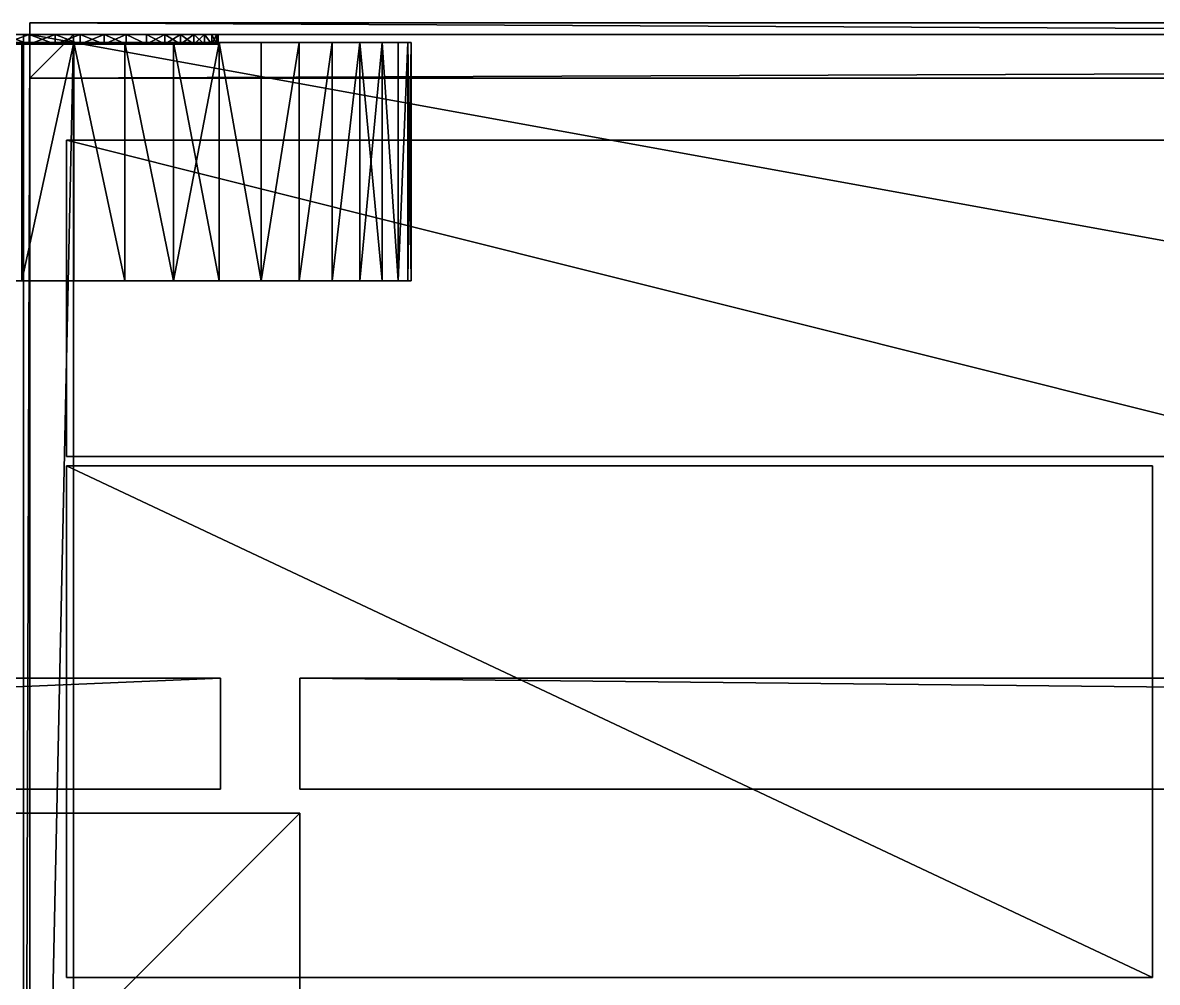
# Model space of a CAD drawing. Header units: millimetres. Extents: x -3100 to 14040, y -1280 to 1295.
# Drawn here: x -49 to 1380, y 87 to 1295 of the extents above; entities that cross this region are included whole.
import ezdxf

# ---------------------------------------------------------------- set-up
doc = ezdxf.new("R2010")
doc.units = ezdxf.units.MM

msp = doc.modelspace()

# ---------------------------------------------------------------- linework, layer by layer
at = {"layer": 'CAD_75LAB'}
for points in [[(-40, 1225, 1320), (-40, 1295, 1250), (-40, 1225, 1250)], [(-40, 1225, 1320), (-40, 1295, 1320), (-40, 1295, 1250)], [(14040, 1295, 1250), (-40, 1295, 1250), (-40, 1295, 1320)], [(14040, 1295, 1320), (14040, 1295, 1250), (-40, 1295, 1320)], [(14040, 1225, 1250), (-40, 1225, 1250), (-40, 1295, 1250)], [(14040, 1295, 1250), (14040, 1225, 1250), (-40, 1295, 1250)], [(14040, 1225, 1320), (-40, 1295, 1320), (-40, 1225, 1320)], [(14040, 1295, 1320), (-40, 1295, 1320), (14040, 1225, 1320)], [(-41.02, 1280, 248.92), (-108.48, 1280, 243.12), (-207.75, 1280, 263.24)], [(23.38, 1280, 269.84), (-41.02, 1280, 248.92), (-207.75, 1280, 263.24)], [(81.36, 1280, 304.81), (23.38, 1280, 269.84), (-207.75, 1280, 263.24)], [(23.38, 1280, 810.16), (-207.75, 1280, 263.24), (-175.5, 1280, 827.24)], [(23.38, 1280, 810.16), (81.36, 1280, 304.81), (-207.75, 1280, 263.24)], [(-41.02, 1280, 831.08), (-175.5, 1280, 827.24), (-74.58, 1280, 835.91)], [(23.38, 1280, 810.16), (-175.5, 1280, 827.24), (-41.02, 1280, 831.08)], [(-41.02, 1280, 248.92), (-74.58, 1280, 244.09), (-108.48, 1280, 243.12)], [(-74.58, 1268, 835.91), (-41.02, 1280, 831.08), (-74.58, 1280, 835.91)], [(-74.58, 1268, 835.91), (-41.02, 1268, 831.08), (-41.02, 1280, 831.08)], [(-41.02, 1268, 248.92), (-74.58, 1268, 244.09), (-74.58, 1280, 244.09)], [(-41.02, 1268, 248.92), (-74.58, 1280, 244.09), (-41.02, 1280, 248.92)], [(-48, 1280, 3940), (-48, 1280, 1250), (-48, -1280, 1250)], [(-48, -1280, 3940), (-48, 1280, 3940), (-48, -1280, 1250)], [(-40, 1280, 3940), (-40, 1280, 1250), (-48, 1280, 1250)], [(-40, 1280, 3940), (-48, 1280, 1250), (-48, 1280, 3940)], [(-40, 1280, 1250), (-48, -1280, 1250), (-48, 1280, 1250)], [(-40, 1280, 1250), (-40, -1280, 1250), (-48, -1280, 1250)], [(-40, 1280, 3940), (-48, 1280, 3940), (-48, -1280, 3940)], [(-40, 1280, 3940), (-48, -1280, 3940), (-40, -1280, 3940)], [(-41.02, 1268, 831.08), (-8.22, 1268, 822.46), (-8.22, 1280, 822.46)], [(-41.02, 1268, 831.08), (-8.22, 1280, 822.46), (-41.02, 1280, 831.08)], [(-8.22, 1268, 257.54), (-41.02, 1268, 248.92), (-41.02, 1280, 248.92)], [(-8.22, 1268, 257.54), (-41.02, 1280, 248.92), (-8.22, 1280, 257.54)], [(23.38, 1280, 269.84), (-8.22, 1280, 257.54), (-41.02, 1280, 248.92)], [(23.38, 1280, 810.16), (-41.02, 1280, 831.08), (-8.22, 1280, 822.46)], [(-40, -1280, 1250), (-40, 1280, 1160), (-40, -1280, 1160)], [(-40, -1280, 1250), (-40, 1280, 1250), (-40, 1280, 1160)], [(14040, 1280, 1160), (-40, 1280, 1160), (-40, 1280, 1250)], [(14040, 1280, 1250), (14040, 1280, 1160), (-40, 1280, 1250)], [(14040, -1280, 1160), (-40, -1280, 1160), (-40, 1280, 1160)], [(14040, 1280, 1160), (14040, -1280, 1160), (-40, 1280, 1160)], [(14040, -1280, 1250), (-40, 1280, 1250), (-40, -1280, 1250)], [(14040, 1280, 1250), (-40, 1280, 1250), (14040, -1280, 1250)], [(-40, 1280, 3940), (-40, 1280, 1250), (-40, 1225, 1250)], [(-40, 1225, 3940), (-40, 1280, 3940), (-40, 1225, 1250)], [(-40, 1280, 3940), (15, 1280, 1250), (-40, 1280, 1250)], [(15, 1280, 3940), (15, 1280, 1250), (-40, 1280, 3940)], [(15, 1280, 1250), (-40, 1225, 1250), (-40, 1280, 1250)], [(15, 1280, 1250), (15, 1225, 1250), (-40, 1225, 1250)], [(15, 1280, 3940), (-40, 1280, 3940), (-40, 1225, 3940)], [(15, 1280, 3940), (-40, 1225, 3940), (15, 1225, 3940)], [(-40, 1225, 3995), (-40, 1280, 3940), (-40, 1225, 3940)], [(-40, 1225, 3995), (-40, 1280, 3995), (-40, 1280, 3940)], [(14040, 1280, 3995), (14040, 1280, 3940), (-40, 1280, 3940)], [(14040, 1280, 3995), (-40, 1280, 3940), (-40, 1280, 3995)], [(14040, 1280, 3940), (-40, 1225, 3940), (-40, 1280, 3940)], [(14040, 1280, 3940), (14040, 1225, 3940), (-40, 1225, 3940)], [(14040, 1280, 3995), (-40, 1280, 3995), (-40, 1225, 3995)], [(14040, 1280, 3995), (-40, 1225, 3995), (14040, 1225, 3995)], [(-40, -1280, 3995), (-40, 1280, 3940), (-40, -1280, 3940)], [(-40, -1280, 3995), (-40, 1280, 3995), (-40, 1280, 3940)], [(15, 1280, 3995), (15, 1280, 3940), (-40, 1280, 3940)], [(15, 1280, 3995), (-40, 1280, 3940), (-40, 1280, 3995)], [(15, 1280, 3940), (-40, -1280, 3940), (-40, 1280, 3940)], [(15, 1280, 3940), (15, -1280, 3940), (-40, -1280, 3940)], [(15, 1280, 3995), (-40, 1280, 3995), (-40, -1280, 3995)], [(15, 1280, 3995), (-40, -1280, 3995), (15, -1280, 3995)], [(-40, 1280, 3940), (-40, -1280, 1250), (-40, 1280, 1250)], [(-40, -1280, 3940), (-40, -1280, 1250), (-40, 1280, 3940)], [(-8.22, 1268, 822.46), (23.38, 1268, 810.16), (23.38, 1280, 810.16)], [(-8.22, 1268, 822.46), (23.38, 1280, 810.16), (-8.22, 1280, 822.46)], [(23.38, 1268, 269.84), (-8.22, 1280, 257.54), (23.38, 1280, 269.84)], [(23.38, 1268, 269.84), (-8.22, 1268, 257.54), (-8.22, 1280, 257.54)], [(15, 1280, 3940), (15, 1225, 1250), (15, 1280, 1250)], [(15, 1225, 3940), (15, 1225, 1250), (15, 1280, 3940)], [(15, -1280, 3995), (15, -1280, 3940), (15, 1280, 3940)], [(15, -1280, 3995), (15, 1280, 3940), (15, 1280, 3995)], [(23.38, 1268, 810.16), (53.37, 1268, 794.34), (53.37, 1280, 794.34)], [(23.38, 1268, 810.16), (53.37, 1280, 794.34), (23.38, 1280, 810.16)], [(53.37, 1268, 285.66), (23.38, 1280, 269.84), (53.37, 1280, 285.66)], [(53.37, 1268, 285.66), (23.38, 1268, 269.84), (23.38, 1280, 269.84)], [(81.36, 1280, 304.81), (53.37, 1280, 285.66), (23.38, 1280, 269.84)], [(23.38, 1280, 810.16), (189.28, 1280, 607.27), (81.36, 1280, 304.81)], [(53.37, 1280, 794.34), (189.28, 1280, 607.27), (23.38, 1280, 810.16)], [(53.37, 1268, 794.34), (81.36, 1268, 775.19), (81.36, 1280, 775.19)], [(53.37, 1268, 794.34), (81.36, 1280, 775.19), (53.37, 1280, 794.34)], [(81.36, 1268, 304.81), (53.37, 1268, 285.66), (53.37, 1280, 285.66)], [(81.36, 1268, 304.81), (53.37, 1280, 285.66), (81.36, 1280, 304.81)], [(149.85, 1280, 700.57), (189.28, 1280, 607.27), (53.37, 1280, 794.34)], [(106.99, 1280, 752.99), (53.37, 1280, 794.34), (81.36, 1280, 775.19)], [(106.99, 1280, 752.99), (149.85, 1280, 700.57), (53.37, 1280, 794.34)], [(106.99, 1268, 752.99), (106.99, 1280, 752.99), (81.36, 1280, 775.19)], [(81.36, 1268, 775.19), (106.99, 1268, 752.99), (81.36, 1280, 775.19)], [(106.99, 1268, 327.01), (81.36, 1268, 304.81), (81.36, 1280, 304.81)], [(106.99, 1268, 327.01), (81.36, 1280, 304.81), (106.99, 1280, 327.01)], [(189.28, 1280, 472.73), (106.99, 1280, 327.01), (81.36, 1280, 304.81)], [(189.28, 1280, 607.27), (189.28, 1280, 472.73), (81.36, 1280, 304.81)], [(129.92, 1268, 728), (129.92, 1280, 728), (106.99, 1280, 752.99)], [(106.99, 1268, 752.99), (129.92, 1268, 728), (106.99, 1280, 752.99)], [(106.99, 1268, 327.01), (106.99, 1280, 327.01), (129.92, 1280, 352)], [(129.92, 1268, 352), (106.99, 1268, 327.01), (129.92, 1280, 352)], [(149.85, 1280, 379.43), (129.92, 1280, 352), (106.99, 1280, 327.01)], [(166.53, 1280, 408.96), (149.85, 1280, 379.43), (106.99, 1280, 327.01)], [(179.73, 1280, 440.19), (166.53, 1280, 408.96), (106.99, 1280, 327.01)], [(189.28, 1280, 472.73), (179.73, 1280, 440.19), (106.99, 1280, 327.01)], [(106.99, 1280, 752.99), (129.92, 1280, 728), (149.85, 1280, 700.57)], [(129.92, 1268, 728), (149.85, 1268, 700.57), (149.85, 1280, 700.57)], [(129.92, 1268, 728), (149.85, 1280, 700.57), (129.92, 1280, 728)], [(149.85, 1268, 379.43), (129.92, 1280, 352), (149.85, 1280, 379.43)], [(149.85, 1268, 379.43), (129.92, 1268, 352), (129.92, 1280, 352)], [(149.85, 1268, 700.57), (166.53, 1268, 671.04), (166.53, 1280, 671.04)], [(149.85, 1268, 700.57), (166.53, 1280, 671.04), (149.85, 1280, 700.57)], [(166.53, 1268, 408.96), (149.85, 1280, 379.43), (166.53, 1280, 408.96)], [(166.53, 1268, 408.96), (149.85, 1268, 379.43), (149.85, 1280, 379.43)], [(149.85, 1280, 700.57), (166.53, 1280, 671.04), (189.28, 1280, 607.27)], [(179.73, 1268, 639.81), (179.73, 1280, 639.81), (166.53, 1280, 671.04)], [(166.53, 1268, 671.04), (179.73, 1268, 639.81), (166.53, 1280, 671.04)], [(166.53, 1268, 408.96), (166.53, 1280, 408.96), (179.73, 1280, 440.19)], [(179.73, 1268, 440.19), (166.53, 1268, 408.96), (179.73, 1280, 440.19)], [(166.53, 1280, 671.04), (179.73, 1280, 639.81), (189.28, 1280, 607.27)], [(189.28, 1268, 607.27), (189.28, 1280, 607.27), (179.73, 1280, 639.81)], [(179.73, 1268, 639.81), (189.28, 1268, 607.27), (179.73, 1280, 639.81)], [(189.28, 1268, 472.73), (179.73, 1280, 440.19), (189.28, 1280, 472.73)], [(189.28, 1268, 472.73), (179.73, 1268, 440.19), (179.73, 1280, 440.19)], [(189.28, 1268, 607.27), (195.06, 1268, 573.86), (195.06, 1280, 573.86)], [(189.28, 1268, 607.27), (195.06, 1280, 573.86), (189.28, 1280, 607.27)], [(195.06, 1268, 506.14), (189.28, 1280, 472.73), (195.06, 1280, 506.14)], [(195.06, 1268, 506.14), (189.28, 1268, 472.73), (189.28, 1280, 472.73)], [(197, 1280, 540), (195.06, 1280, 506.14), (189.28, 1280, 472.73)], [(195.06, 1280, 573.86), (197, 1280, 540), (189.28, 1280, 472.73)], [(189.28, 1280, 607.27), (195.06, 1280, 573.86), (189.28, 1280, 472.73)], [(195.06, 1268, 573.86), (197, 1268, 540), (197, 1280, 540)], [(195.06, 1268, 573.86), (197, 1280, 540), (195.06, 1280, 573.86)], [(197, 1268, 540), (195.06, 1280, 506.14), (197, 1280, 540)], [(197, 1268, 540), (195.06, 1268, 506.14), (195.06, 1280, 506.14)], [(435.91, 1270, 606.36), (-475.91, 1270, 152.33), (-50.18, 1270, 1077.7)], [(435.91, 1270, 606.36), (-50.18, 1270, 2.3), (-475.91, 1270, 152.33)], [(-41.02, 1268, 248.92), (-207.75, 1268, 263.24), (-108.48, 1268, 243.12)], [(23.38, 1268, 269.84), (-207.75, 1268, 263.24), (-41.02, 1268, 248.92)], [(81.36, 1268, 304.81), (-207.75, 1268, 263.24), (23.38, 1268, 269.84)], [(23.38, 1268, 810.16), (-175.5, 1268, 827.24), (-207.75, 1268, 263.24)], [(23.38, 1268, 810.16), (-207.75, 1268, 263.24), (81.36, 1268, 304.81)], [(-41.02, 1268, 831.08), (-74.58, 1268, 835.91), (-175.5, 1268, 827.24)], [(23.38, 1268, 810.16), (-41.02, 1268, 831.08), (-175.5, 1268, 827.24)], [(-41.02, 1268, 248.92), (-108.48, 1268, 243.12), (-74.58, 1268, 244.09)], [(-50.18, 970, 1077.7), (15.52, 970, 1067.5), (15.52, 1270, 1067.5)], [(-50.18, 970, 1077.7), (15.52, 1270, 1067.5), (-50.18, 1270, 1077.7)], [(-50.18, 970, 2.3), (-50.18, 1270, 2.3), (15.52, 1270, 12.5)], [(15.52, 970, 12.5), (-50.18, 970, 2.3), (15.52, 1270, 12.5)], [(198.28, 1270, 89.85), (15.52, 1270, 12.5), (-50.18, 1270, 2.3)], [(435.91, 1270, 606.36), (198.28, 1270, 89.85), (-50.18, 1270, 2.3)], [(140.7, 1270, 1023.39), (-50.18, 1270, 1077.7), (15.52, 1270, 1067.5)], [(198.28, 1270, 990.15), (-50.18, 1270, 1077.7), (140.7, 1270, 1023.39)], [(299.06, 1270, 903.8), (-50.18, 1270, 1077.7), (198.28, 1270, 990.15)], [(299.06, 1270, 903.8), (435.91, 1270, 606.36), (-50.18, 1270, 1077.7)], [(23.38, 1268, 269.84), (-41.02, 1268, 248.92), (-8.22, 1268, 257.54)], [(23.38, 1268, 810.16), (-8.22, 1268, 822.46), (-41.02, 1268, 831.08)], [(79.47, 970, 1049.3), (79.47, 1270, 1049.3), (15.52, 1270, 1067.5)], [(15.52, 970, 1067.5), (79.47, 970, 1049.3), (15.52, 1270, 1067.5)], [(79.47, 970, 30.7), (15.52, 970, 12.5), (15.52, 1270, 12.5)], [(79.47, 970, 30.7), (15.52, 1270, 12.5), (79.47, 1270, 30.7)], [(198.28, 1270, 89.85), (79.47, 1270, 30.7), (15.52, 1270, 12.5)], [(140.7, 1270, 1023.39), (15.52, 1270, 1067.5), (79.47, 1270, 1049.3)], [(81.36, 1268, 304.81), (23.38, 1268, 269.84), (53.37, 1268, 285.66)], [(23.38, 1268, 810.16), (81.36, 1268, 304.81), (189.28, 1268, 607.27)], [(53.37, 1268, 794.34), (23.38, 1268, 810.16), (189.28, 1268, 607.27)], [(149.85, 1268, 700.57), (53.37, 1268, 794.34), (189.28, 1268, 607.27)], [(106.99, 1268, 752.99), (81.36, 1268, 775.19), (53.37, 1268, 794.34)], [(106.99, 1268, 752.99), (53.37, 1268, 794.34), (149.85, 1268, 700.57)], [(140.7, 970, 1023.39), (140.7, 1270, 1023.39), (79.47, 1270, 1049.3)], [(79.47, 970, 1049.3), (140.7, 970, 1023.39), (79.47, 1270, 1049.3)], [(140.7, 970, 56.61), (79.47, 970, 30.7), (79.47, 1270, 30.7)], [(140.7, 970, 56.61), (79.47, 1270, 30.7), (140.7, 1270, 56.61)], [(198.28, 1270, 89.85), (140.7, 1270, 56.61), (79.47, 1270, 30.7)], [(189.28, 1268, 472.73), (81.36, 1268, 304.81), (106.99, 1268, 327.01)], [(189.28, 1268, 607.27), (81.36, 1268, 304.81), (189.28, 1268, 472.73)], [(149.85, 1268, 379.43), (106.99, 1268, 327.01), (129.92, 1268, 352)], [(166.53, 1268, 408.96), (106.99, 1268, 327.01), (149.85, 1268, 379.43)], [(179.73, 1268, 440.19), (106.99, 1268, 327.01), (166.53, 1268, 408.96)], [(189.28, 1268, 472.73), (106.99, 1268, 327.01), (179.73, 1268, 440.19)], [(106.99, 1268, 752.99), (149.85, 1268, 700.57), (129.92, 1268, 728)], [(140.7, 970, 1023.39), (198.28, 970, 990.15), (198.28, 1270, 990.15)], [(140.7, 970, 1023.39), (198.28, 1270, 990.15), (140.7, 1270, 1023.39)], [(198.28, 970, 89.85), (140.7, 970, 56.61), (140.7, 1270, 56.61)], [(198.28, 970, 89.85), (140.7, 1270, 56.61), (198.28, 1270, 89.85)], [(149.85, 1268, 700.57), (189.28, 1268, 607.27), (166.53, 1268, 671.04)], [(166.53, 1268, 671.04), (189.28, 1268, 607.27), (179.73, 1268, 639.81)], [(197, 1268, 540), (189.28, 1268, 472.73), (195.06, 1268, 506.14)], [(195.06, 1268, 573.86), (189.28, 1268, 472.73), (197, 1268, 540)], [(189.28, 1268, 607.27), (189.28, 1268, 472.73), (195.06, 1268, 573.86)], [(251.33, 970, 950.08), (251.33, 1270, 950.08), (198.28, 1270, 990.15)], [(198.28, 970, 990.15), (251.33, 970, 950.08), (198.28, 1270, 990.15)], [(251.33, 970, 129.92), (198.28, 970, 89.85), (198.28, 1270, 89.85)], [(251.33, 970, 129.92), (198.28, 1270, 89.85), (251.33, 1270, 129.92)], [(435.91, 1270, 606.36), (251.33, 1270, 129.92), (198.28, 1270, 89.85)], [(299.06, 1270, 903.8), (198.28, 1270, 990.15), (251.33, 1270, 950.08)], [(251.33, 970, 950.08), (299.06, 970, 903.8), (299.06, 1270, 903.8)], [(251.33, 970, 950.08), (299.06, 1270, 903.8), (251.33, 1270, 950.08)], [(251.33, 970, 129.92), (251.33, 1270, 129.92), (299.06, 1270, 176.2)], [(299.06, 970, 176.2), (251.33, 970, 129.92), (299.06, 1270, 176.2)], [(340.75, 1270, 228), (299.06, 1270, 176.2), (251.33, 1270, 129.92)], [(435.91, 1270, 606.36), (340.75, 1270, 228), (251.33, 1270, 129.92)], [(299.06, 970, 903.8), (340.75, 970, 852), (340.75, 1270, 852)], [(299.06, 970, 903.8), (340.75, 1270, 852), (299.06, 1270, 903.8)], [(299.06, 970, 176.2), (299.06, 1270, 176.2), (340.75, 1270, 228)], [(340.75, 970, 228), (299.06, 970, 176.2), (340.75, 1270, 228)], [(299.06, 1270, 903.8), (403.54, 1270, 735.07), (435.91, 1270, 606.36)], [(299.06, 1270, 903.8), (340.75, 1270, 852), (403.54, 1270, 735.07)], [(340.75, 970, 852), (375.75, 970, 795.47), (375.75, 1270, 795.47)], [(340.75, 970, 852), (375.75, 1270, 795.47), (340.75, 1270, 852)], [(340.75, 970, 228), (340.75, 1270, 228), (375.75, 1270, 284.53)], [(375.75, 970, 284.53), (340.75, 970, 228), (375.75, 1270, 284.53)], [(435.91, 1270, 606.36), (375.75, 1270, 284.53), (340.75, 1270, 228)], [(340.75, 1270, 852), (375.75, 1270, 795.47), (403.54, 1270, 735.07)], [(375.75, 970, 795.47), (403.54, 970, 735.07), (403.54, 1270, 735.07)], [(375.75, 970, 795.47), (403.54, 1270, 735.07), (375.75, 1270, 795.47)], [(403.54, 970, 344.93), (375.75, 970, 284.53), (375.75, 1270, 284.53)], [(403.54, 970, 344.93), (375.75, 1270, 284.53), (403.54, 1270, 344.93)], [(423.69, 1270, 408.29), (403.54, 1270, 344.93), (375.75, 1270, 284.53)], [(440, 1270, 540), (423.69, 1270, 408.29), (375.75, 1270, 284.53)], [(435.91, 1270, 606.36), (440, 1270, 540), (375.75, 1270, 284.53)], [(423.69, 970, 671.71), (423.69, 1270, 671.71), (403.54, 1270, 735.07)], [(403.54, 970, 735.07), (423.69, 970, 671.71), (403.54, 1270, 735.07)], [(423.69, 970, 408.29), (403.54, 1270, 344.93), (423.69, 1270, 408.29)], [(423.69, 970, 408.29), (403.54, 970, 344.93), (403.54, 1270, 344.93)], [(403.54, 1270, 735.07), (423.69, 1270, 671.71), (435.91, 1270, 606.36)], [(423.69, 970, 671.71), (435.91, 970, 606.36), (435.91, 1270, 606.36)], [(423.69, 970, 671.71), (435.91, 1270, 606.36), (423.69, 1270, 671.71)], [(423.69, 970, 408.29), (423.69, 1270, 408.29), (435.91, 1270, 473.64)], [(435.91, 970, 473.64), (423.69, 970, 408.29), (435.91, 1270, 473.64)], [(440, 1270, 540), (435.91, 1270, 473.64), (423.69, 1270, 408.29)], [(440, 970, 540), (440, 1270, 540), (435.91, 1270, 606.36)], [(435.91, 970, 606.36), (440, 970, 540), (435.91, 1270, 606.36)], [(435.91, 970, 473.64), (435.91, 1270, 473.64), (440, 1270, 540)], [(440, 970, 540), (435.91, 970, 473.64), (440, 1270, 540)], [(-40, 1225, 3940), (-40, 1225, 1250), (15, 1225, 1250)], [(15, 1225, 3940), (-40, 1225, 3940), (15, 1225, 1250)], [(14040, 1225, 3995), (-40, 1225, 3940), (14040, 1225, 3940)], [(14040, 1225, 3995), (-40, 1225, 3995), (-40, 1225, 3940)], [(14040, 1225, 1250), (-40, 1225, 1320), (-40, 1225, 1250)], [(14040, 1225, 1320), (-40, 1225, 1320), (14040, 1225, 1250)], [(6, 749, 1367), (6, 1147, 1253), (6, 749, 1253)], [(6, 749, 1367), (6, 1147, 1367), (6, 1147, 1253)], [(1597, 1147, 1253), (6, 1147, 1253), (6, 1147, 1367)], [(1597, 1147, 1367), (1597, 1147, 1253), (6, 1147, 1367)], [(1597, 749, 1253), (6, 749, 1253), (6, 1147, 1253)], [(1597, 1147, 1253), (1597, 749, 1253), (6, 1147, 1253)], [(1597, 749, 1367), (6, 1147, 1367), (6, 749, 1367)], [(1597, 1147, 1367), (6, 1147, 1367), (1597, 749, 1367)], [(6, 749, 1487), (6, 1147, 1373), (6, 749, 1373)], [(6, 749, 1487), (6, 1147, 1487), (6, 1147, 1373)], [(1597, 1147, 1373), (6, 1147, 1373), (6, 1147, 1487)], [(1597, 1147, 1487), (1597, 1147, 1373), (6, 1147, 1487)], [(1597, 749, 1373), (6, 749, 1373), (6, 1147, 1373)], [(1597, 1147, 1373), (1597, 749, 1373), (6, 1147, 1373)], [(1597, 749, 1487), (6, 1147, 1487), (6, 749, 1487)], [(1597, 1147, 1487), (6, 1147, 1487), (1597, 749, 1487)], [(6, 749, 1607), (6, 1147, 1493), (6, 749, 1493)], [(6, 749, 1607), (6, 1147, 1607), (6, 1147, 1493)], [(1597, 1147, 1493), (6, 1147, 1493), (6, 1147, 1607)], [(1597, 1147, 1607), (1597, 1147, 1493), (6, 1147, 1607)], [(1597, 749, 1493), (6, 749, 1493), (6, 1147, 1493)], [(1597, 1147, 1493), (1597, 749, 1493), (6, 1147, 1493)], [(1597, 749, 1607), (6, 1147, 1607), (6, 749, 1607)], [(1597, 1147, 1607), (6, 1147, 1607), (1597, 749, 1607)], [(6, 749, 1727), (6, 1147, 1613), (6, 749, 1613)], [(6, 749, 1727), (6, 1147, 1727), (6, 1147, 1613)], [(1597, 1147, 1613), (6, 1147, 1613), (6, 1147, 1727)], [(1597, 1147, 1727), (1597, 1147, 1613), (6, 1147, 1727)], [(1597, 749, 1613), (6, 749, 1613), (6, 1147, 1613)], [(1597, 1147, 1613), (1597, 749, 1613), (6, 1147, 1613)], [(1597, 749, 1727), (6, 1147, 1727), (6, 749, 1727)], [(1597, 1147, 1727), (6, 1147, 1727), (1597, 749, 1727)], [(6, 749, 1847), (6, 1147, 1733), (6, 749, 1733)], [(6, 749, 1847), (6, 1147, 1847), (6, 1147, 1733)], [(1597, 1147, 1733), (6, 1147, 1733), (6, 1147, 1847)], [(1597, 1147, 1847), (1597, 1147, 1733), (6, 1147, 1847)], [(1597, 749, 1733), (6, 749, 1733), (6, 1147, 1733)], [(1597, 1147, 1733), (1597, 749, 1733), (6, 1147, 1733)], [(1597, 749, 1847), (6, 1147, 1847), (6, 749, 1847)], [(1597, 1147, 1847), (6, 1147, 1847), (1597, 749, 1847)], [(6, 749, 1967), (6, 1147, 1853), (6, 749, 1853)], [(6, 749, 1967), (6, 1147, 1967), (6, 1147, 1853)], [(1597, 1147, 1853), (6, 1147, 1853), (6, 1147, 1967)], [(1597, 1147, 1967), (1597, 1147, 1853), (6, 1147, 1967)], [(1597, 749, 1853), (6, 749, 1853), (6, 1147, 1853)], [(1597, 1147, 1853), (1597, 749, 1853), (6, 1147, 1853)], [(1597, 749, 1967), (6, 1147, 1967), (6, 749, 1967)], [(1597, 1147, 1967), (6, 1147, 1967), (1597, 749, 1967)], [(6, 749, 2087), (6, 1147, 1973), (6, 749, 1973)], [(6, 749, 2087), (6, 1147, 2087), (6, 1147, 1973)], [(1597, 1147, 1973), (6, 1147, 1973), (6, 1147, 2087)], [(1597, 1147, 2087), (1597, 1147, 1973), (6, 1147, 2087)], [(1597, 749, 1973), (6, 749, 1973), (6, 1147, 1973)], [(1597, 1147, 1973), (1597, 749, 1973), (6, 1147, 1973)], [(1597, 749, 2087), (6, 1147, 2087), (6, 749, 2087)], [(1597, 1147, 2087), (6, 1147, 2087), (1597, 749, 2087)], [(6, 749, 2207), (6, 1147, 2093), (6, 749, 2093)], [(6, 749, 2207), (6, 1147, 2207), (6, 1147, 2093)], [(1597, 1147, 2093), (6, 1147, 2093), (6, 1147, 2207)], [(1597, 1147, 2207), (1597, 1147, 2093), (6, 1147, 2207)], [(1597, 749, 2093), (6, 749, 2093), (6, 1147, 2093)], [(1597, 1147, 2093), (1597, 749, 2093), (6, 1147, 2093)], [(1597, 749, 2207), (6, 1147, 2207), (6, 749, 2207)], [(1597, 1147, 2207), (6, 1147, 2207), (1597, 749, 2207)], [(6, 749, 2327), (6, 1147, 2213), (6, 749, 2213)], [(6, 749, 2327), (6, 1147, 2327), (6, 1147, 2213)], [(1597, 1147, 2213), (6, 1147, 2213), (6, 1147, 2327)], [(1597, 1147, 2327), (1597, 1147, 2213), (6, 1147, 2327)], [(1597, 749, 2213), (6, 749, 2213), (6, 1147, 2213)], [(1597, 1147, 2213), (1597, 749, 2213), (6, 1147, 2213)], [(1597, 749, 2327), (6, 1147, 2327), (6, 749, 2327)], [(1597, 1147, 2327), (6, 1147, 2327), (1597, 749, 2327)], [(6, 749, 2447), (6, 1147, 2333), (6, 749, 2333)], [(6, 749, 2447), (6, 1147, 2447), (6, 1147, 2333)], [(1597, 1147, 2333), (6, 1147, 2333), (6, 1147, 2447)], [(1597, 1147, 2447), (1597, 1147, 2333), (6, 1147, 2447)], [(1597, 749, 2333), (6, 749, 2333), (6, 1147, 2333)], [(1597, 1147, 2333), (1597, 749, 2333), (6, 1147, 2333)], [(1597, 749, 2447), (6, 1147, 2447), (6, 749, 2447)], [(1597, 1147, 2447), (6, 1147, 2447), (1597, 749, 2447)], [(6, 749, 2567), (6, 1147, 2453), (6, 749, 2453)], [(6, 749, 2567), (6, 1147, 2567), (6, 1147, 2453)], [(1597, 1147, 2453), (6, 1147, 2453), (6, 1147, 2567)], [(1597, 1147, 2567), (1597, 1147, 2453), (6, 1147, 2567)], [(1597, 749, 2453), (6, 749, 2453), (6, 1147, 2453)], [(1597, 1147, 2453), (1597, 749, 2453), (6, 1147, 2453)], [(1597, 749, 2567), (6, 1147, 2567), (6, 749, 2567)], [(1597, 1147, 2567), (6, 1147, 2567), (1597, 749, 2567)], [(6, 749, 2687), (6, 1147, 2573), (6, 749, 2573)], [(6, 749, 2687), (6, 1147, 2687), (6, 1147, 2573)], [(1597, 1147, 2573), (6, 1147, 2573), (6, 1147, 2687)], [(1597, 1147, 2687), (1597, 1147, 2573), (6, 1147, 2687)], [(1597, 749, 2573), (6, 749, 2573), (6, 1147, 2573)], [(1597, 1147, 2573), (1597, 749, 2573), (6, 1147, 2573)], [(1597, 749, 2687), (6, 1147, 2687), (6, 749, 2687)], [(1597, 1147, 2687), (6, 1147, 2687), (1597, 749, 2687)], [(6, 749, 2807), (6, 1147, 2693), (6, 749, 2693)], [(6, 749, 2807), (6, 1147, 2807), (6, 1147, 2693)], [(1597, 1147, 2693), (6, 1147, 2693), (6, 1147, 2807)], [(1597, 1147, 2807), (1597, 1147, 2693), (6, 1147, 2807)], [(1597, 749, 2693), (6, 749, 2693), (6, 1147, 2693)], [(1597, 1147, 2693), (1597, 749, 2693), (6, 1147, 2693)], [(1597, 749, 2807), (6, 1147, 2807), (6, 749, 2807)], [(1597, 1147, 2807), (6, 1147, 2807), (1597, 749, 2807)], [(6, 749, 2927), (6, 1147, 2813), (6, 749, 2813)], [(6, 749, 2927), (6, 1147, 2927), (6, 1147, 2813)], [(1597, 1147, 2813), (6, 1147, 2813), (6, 1147, 2927)], [(1597, 1147, 2927), (1597, 1147, 2813), (6, 1147, 2927)], [(1597, 749, 2813), (6, 749, 2813), (6, 1147, 2813)], [(1597, 1147, 2813), (1597, 749, 2813), (6, 1147, 2813)], [(1597, 749, 2927), (6, 1147, 2927), (6, 749, 2927)], [(1597, 1147, 2927), (6, 1147, 2927), (1597, 749, 2927)], [(6, 749, 3047), (6, 1147, 2933), (6, 749, 2933)], [(6, 749, 3047), (6, 1147, 3047), (6, 1147, 2933)], [(1597, 1147, 2933), (6, 1147, 2933), (6, 1147, 3047)], [(1597, 1147, 3047), (1597, 1147, 2933), (6, 1147, 3047)], [(1597, 749, 2933), (6, 749, 2933), (6, 1147, 2933)], [(1597, 1147, 2933), (1597, 749, 2933), (6, 1147, 2933)], [(1597, 749, 3047), (6, 1147, 3047), (6, 749, 3047)], [(1597, 1147, 3047), (6, 1147, 3047), (1597, 749, 3047)], [(6, 749, 3167), (6, 1147, 3053), (6, 749, 3053)], [(6, 749, 3167), (6, 1147, 3167), (6, 1147, 3053)], [(1597, 1147, 3053), (6, 1147, 3053), (6, 1147, 3167)], [(1597, 1147, 3167), (1597, 1147, 3053), (6, 1147, 3167)], [(1597, 749, 3053), (6, 749, 3053), (6, 1147, 3053)], [(1597, 1147, 3053), (1597, 749, 3053), (6, 1147, 3053)], [(1597, 749, 3167), (6, 1147, 3167), (6, 749, 3167)], [(1597, 1147, 3167), (6, 1147, 3167), (1597, 749, 3167)], [(6, 749, 3287), (6, 1147, 3173), (6, 749, 3173)], [(6, 749, 3287), (6, 1147, 3287), (6, 1147, 3173)], [(1597, 1147, 3173), (6, 1147, 3173), (6, 1147, 3287)], [(1597, 1147, 3287), (1597, 1147, 3173), (6, 1147, 3287)], [(1597, 749, 3173), (6, 749, 3173), (6, 1147, 3173)], [(1597, 1147, 3173), (1597, 749, 3173), (6, 1147, 3173)], [(1597, 749, 3287), (6, 1147, 3287), (6, 749, 3287)], [(1597, 1147, 3287), (6, 1147, 3287), (1597, 749, 3287)], [(6, 749, 3407), (6, 1147, 3293), (6, 749, 3293)], [(6, 749, 3407), (6, 1147, 3407), (6, 1147, 3293)], [(1597, 1147, 3293), (6, 1147, 3293), (6, 1147, 3407)], [(1597, 1147, 3407), (1597, 1147, 3293), (6, 1147, 3407)], [(1597, 749, 3293), (6, 749, 3293), (6, 1147, 3293)], [(1597, 1147, 3293), (1597, 749, 3293), (6, 1147, 3293)], [(1597, 749, 3407), (6, 1147, 3407), (6, 749, 3407)], [(1597, 1147, 3407), (6, 1147, 3407), (1597, 749, 3407)], [(6, 749, 3527), (6, 1147, 3413), (6, 749, 3413)], [(6, 749, 3527), (6, 1147, 3527), (6, 1147, 3413)], [(1597, 1147, 3413), (6, 1147, 3413), (6, 1147, 3527)], [(1597, 1147, 3527), (1597, 1147, 3413), (6, 1147, 3527)], [(1597, 749, 3413), (6, 749, 3413), (6, 1147, 3413)], [(1597, 1147, 3413), (1597, 749, 3413), (6, 1147, 3413)], [(1597, 749, 3527), (6, 1147, 3527), (6, 749, 3527)], [(1597, 1147, 3527), (6, 1147, 3527), (1597, 749, 3527)], [(6, 749, 3647), (6, 1147, 3533), (6, 749, 3533)], [(6, 749, 3647), (6, 1147, 3647), (6, 1147, 3533)], [(1597, 1147, 3533), (6, 1147, 3533), (6, 1147, 3647)], [(1597, 1147, 3647), (1597, 1147, 3533), (6, 1147, 3647)], [(1597, 749, 3533), (6, 749, 3533), (6, 1147, 3533)], [(1597, 1147, 3533), (1597, 749, 3533), (6, 1147, 3533)], [(1597, 749, 3647), (6, 1147, 3647), (6, 749, 3647)], [(1597, 1147, 3647), (6, 1147, 3647), (1597, 749, 3647)], [(6, 749, 3767), (6, 1147, 3653), (6, 749, 3653)], [(6, 749, 3767), (6, 1147, 3767), (6, 1147, 3653)], [(1597, 1147, 3653), (6, 1147, 3653), (6, 1147, 3767)], [(1597, 1147, 3767), (1597, 1147, 3653), (6, 1147, 3767)], [(1597, 749, 3653), (6, 749, 3653), (6, 1147, 3653)], [(1597, 1147, 3653), (1597, 749, 3653), (6, 1147, 3653)], [(1597, 749, 3767), (6, 1147, 3767), (6, 749, 3767)], [(1597, 1147, 3767), (6, 1147, 3767), (1597, 749, 3767)], [(6, 749, 3887), (6, 1147, 3773), (6, 749, 3773)], [(6, 749, 3887), (6, 1147, 3887), (6, 1147, 3773)], [(1597, 1147, 3773), (6, 1147, 3773), (6, 1147, 3887)], [(1597, 1147, 3887), (1597, 1147, 3773), (6, 1147, 3887)], [(1597, 749, 3773), (6, 749, 3773), (6, 1147, 3773)], [(1597, 1147, 3773), (1597, 749, 3773), (6, 1147, 3773)], [(1597, 749, 3887), (6, 1147, 3887), (6, 749, 3887)], [(1597, 1147, 3887), (6, 1147, 3887), (1597, 749, 3887)], [(435.91, 970, 606.36), (-50.18, 970, 1077.7), (-475.91, 970, 152.33)], [(435.91, 970, 606.36), (-475.91, 970, 152.33), (-50.18, 970, 2.3)], [(198.28, 970, 89.85), (-50.18, 970, 2.3), (15.52, 970, 12.5)], [(435.91, 970, 606.36), (-50.18, 970, 2.3), (198.28, 970, 89.85)], [(140.7, 970, 1023.39), (15.52, 970, 1067.5), (-50.18, 970, 1077.7)], [(198.28, 970, 990.15), (140.7, 970, 1023.39), (-50.18, 970, 1077.7)], [(299.06, 970, 903.8), (198.28, 970, 990.15), (-50.18, 970, 1077.7)], [(299.06, 970, 903.8), (-50.18, 970, 1077.7), (435.91, 970, 606.36)], [(198.28, 970, 89.85), (15.52, 970, 12.5), (79.47, 970, 30.7)], [(140.7, 970, 1023.39), (79.47, 970, 1049.3), (15.52, 970, 1067.5)], [(198.28, 970, 89.85), (79.47, 970, 30.7), (140.7, 970, 56.61)], [(435.91, 970, 606.36), (198.28, 970, 89.85), (251.33, 970, 129.92)], [(299.06, 970, 903.8), (251.33, 970, 950.08), (198.28, 970, 990.15)], [(340.75, 970, 228), (251.33, 970, 129.92), (299.06, 970, 176.2)], [(435.91, 970, 606.36), (251.33, 970, 129.92), (340.75, 970, 228)], [(299.06, 970, 903.8), (435.91, 970, 606.36), (403.54, 970, 735.07)], [(299.06, 970, 903.8), (403.54, 970, 735.07), (340.75, 970, 852)], [(435.91, 970, 606.36), (340.75, 970, 228), (375.75, 970, 284.53)], [(340.75, 970, 852), (403.54, 970, 735.07), (375.75, 970, 795.47)], [(423.69, 970, 408.29), (375.75, 970, 284.53), (403.54, 970, 344.93)], [(440, 970, 540), (375.75, 970, 284.53), (423.69, 970, 408.29)], [(435.91, 970, 606.36), (375.75, 970, 284.53), (440, 970, 540)], [(403.54, 970, 735.07), (435.91, 970, 606.36), (423.69, 970, 671.71)], [(440, 970, 540), (423.69, 970, 408.29), (435.91, 970, 473.64)], [(1597, 749, 1253), (6, 749, 1367), (6, 749, 1253)], [(1597, 749, 1367), (6, 749, 1367), (1597, 749, 1253)], [(1597, 749, 1373), (6, 749, 1487), (6, 749, 1373)], [(1597, 749, 1487), (6, 749, 1487), (1597, 749, 1373)], [(1597, 749, 1493), (6, 749, 1607), (6, 749, 1493)], [(1597, 749, 1607), (6, 749, 1607), (1597, 749, 1493)], [(1597, 749, 1613), (6, 749, 1727), (6, 749, 1613)], [(1597, 749, 1727), (6, 749, 1727), (1597, 749, 1613)], [(1597, 749, 1733), (6, 749, 1847), (6, 749, 1733)], [(1597, 749, 1847), (6, 749, 1847), (1597, 749, 1733)], [(1597, 749, 1853), (6, 749, 1967), (6, 749, 1853)], [(1597, 749, 1967), (6, 749, 1967), (1597, 749, 1853)], [(1597, 749, 1973), (6, 749, 2087), (6, 749, 1973)], [(1597, 749, 2087), (6, 749, 2087), (1597, 749, 1973)], [(1597, 749, 2093), (6, 749, 2207), (6, 749, 2093)], [(1597, 749, 2207), (6, 749, 2207), (1597, 749, 2093)], [(1597, 749, 2213), (6, 749, 2327), (6, 749, 2213)], [(1597, 749, 2327), (6, 749, 2327), (1597, 749, 2213)], [(1597, 749, 2333), (6, 749, 2447), (6, 749, 2333)], [(1597, 749, 2447), (6, 749, 2447), (1597, 749, 2333)], [(1597, 749, 2453), (6, 749, 2567), (6, 749, 2453)], [(1597, 749, 2567), (6, 749, 2567), (1597, 749, 2453)], [(1597, 749, 2573), (6, 749, 2687), (6, 749, 2573)], [(1597, 749, 2687), (6, 749, 2687), (1597, 749, 2573)], [(1597, 749, 2693), (6, 749, 2807), (6, 749, 2693)], [(1597, 749, 2807), (6, 749, 2807), (1597, 749, 2693)], [(1597, 749, 2813), (6, 749, 2927), (6, 749, 2813)], [(1597, 749, 2927), (6, 749, 2927), (1597, 749, 2813)], [(1597, 749, 2933), (6, 749, 3047), (6, 749, 2933)], [(1597, 749, 3047), (6, 749, 3047), (1597, 749, 2933)], [(1597, 749, 3053), (6, 749, 3167), (6, 749, 3053)], [(1597, 749, 3167), (6, 749, 3167), (1597, 749, 3053)], [(1597, 749, 3173), (6, 749, 3287), (6, 749, 3173)], [(1597, 749, 3287), (6, 749, 3287), (1597, 749, 3173)], [(1597, 749, 3293), (6, 749, 3407), (6, 749, 3293)], [(1597, 749, 3407), (6, 749, 3407), (1597, 749, 3293)], [(1597, 749, 3413), (6, 749, 3527), (6, 749, 3413)], [(1597, 749, 3527), (6, 749, 3527), (1597, 749, 3413)], [(1597, 749, 3533), (6, 749, 3647), (6, 749, 3533)], [(1597, 749, 3647), (6, 749, 3647), (1597, 749, 3533)], [(1597, 749, 3653), (6, 749, 3767), (6, 749, 3653)], [(1597, 749, 3767), (6, 749, 3767), (1597, 749, 3653)], [(1597, 749, 3773), (6, 749, 3887), (6, 749, 3773)], [(1597, 749, 3887), (6, 749, 3887), (1597, 749, 3773)], [(6, 93, 1367), (6, 737, 1253), (6, 93, 1253)], [(6, 93, 1367), (6, 737, 1367), (6, 737, 1253)], [(1374, 737, 1367), (1374, 737, 1253), (6, 737, 1253)], [(1374, 737, 1367), (6, 737, 1253), (6, 737, 1367)], [(1374, 93, 1253), (6, 93, 1253), (6, 737, 1253)], [(1374, 737, 1253), (1374, 93, 1253), (6, 737, 1253)], [(1374, 93, 1367), (6, 737, 1367), (6, 93, 1367)], [(1374, 737, 1367), (6, 737, 1367), (1374, 93, 1367)], [(6, 93, 1487), (6, 737, 1373), (6, 93, 1373)], [(6, 93, 1487), (6, 737, 1487), (6, 737, 1373)], [(1374, 737, 1487), (1374, 737, 1373), (6, 737, 1373)], [(1374, 737, 1487), (6, 737, 1373), (6, 737, 1487)], [(1374, 93, 1373), (6, 93, 1373), (6, 737, 1373)], [(1374, 737, 1373), (1374, 93, 1373), (6, 737, 1373)], [(1374, 93, 1487), (6, 737, 1487), (6, 93, 1487)], [(1374, 737, 1487), (6, 737, 1487), (1374, 93, 1487)], [(6, 93, 1607), (6, 737, 1493), (6, 93, 1493)], [(6, 93, 1607), (6, 737, 1607), (6, 737, 1493)], [(1374, 737, 1607), (1374, 737, 1493), (6, 737, 1493)], [(1374, 737, 1607), (6, 737, 1493), (6, 737, 1607)], [(1374, 93, 1493), (6, 93, 1493), (6, 737, 1493)], [(1374, 737, 1493), (1374, 93, 1493), (6, 737, 1493)], [(1374, 93, 1607), (6, 737, 1607), (6, 93, 1607)], [(1374, 737, 1607), (6, 737, 1607), (1374, 93, 1607)], [(6, 93, 1727), (6, 737, 1613), (6, 93, 1613)], [(6, 93, 1727), (6, 737, 1727), (6, 737, 1613)], [(1374, 737, 1727), (1374, 737, 1613), (6, 737, 1613)], [(1374, 737, 1727), (6, 737, 1613), (6, 737, 1727)], [(1374, 93, 1613), (6, 93, 1613), (6, 737, 1613)], [(1374, 737, 1613), (1374, 93, 1613), (6, 737, 1613)], [(1374, 93, 1727), (6, 737, 1727), (6, 93, 1727)], [(1374, 737, 1727), (6, 737, 1727), (1374, 93, 1727)], [(6, 93, 1847), (6, 737, 1733), (6, 93, 1733)], [(6, 93, 1847), (6, 737, 1847), (6, 737, 1733)], [(1374, 737, 1847), (1374, 737, 1733), (6, 737, 1733)], [(1374, 737, 1847), (6, 737, 1733), (6, 737, 1847)], [(1374, 93, 1733), (6, 93, 1733), (6, 737, 1733)], [(1374, 737, 1733), (1374, 93, 1733), (6, 737, 1733)], [(1374, 93, 1847), (6, 737, 1847), (6, 93, 1847)], [(1374, 737, 1847), (6, 737, 1847), (1374, 93, 1847)], [(6, 93, 1967), (6, 737, 1853), (6, 93, 1853)], [(6, 93, 1967), (6, 737, 1967), (6, 737, 1853)], [(1374, 737, 1967), (1374, 737, 1853), (6, 737, 1853)], [(1374, 737, 1967), (6, 737, 1853), (6, 737, 1967)], [(1374, 93, 1853), (6, 93, 1853), (6, 737, 1853)], [(1374, 737, 1853), (1374, 93, 1853), (6, 737, 1853)], [(1374, 93, 1967), (6, 737, 1967), (6, 93, 1967)], [(1374, 737, 1967), (6, 737, 1967), (1374, 93, 1967)], [(6, 93, 2087), (6, 737, 1973), (6, 93, 1973)], [(6, 93, 2087), (6, 737, 2087), (6, 737, 1973)], [(1374, 737, 2087), (1374, 737, 1973), (6, 737, 1973)], [(1374, 737, 2087), (6, 737, 1973), (6, 737, 2087)], [(1374, 93, 1973), (6, 93, 1973), (6, 737, 1973)], [(1374, 737, 1973), (1374, 93, 1973), (6, 737, 1973)], [(1374, 93, 2087), (6, 737, 2087), (6, 93, 2087)], [(1374, 737, 2087), (6, 737, 2087), (1374, 93, 2087)], [(6, 93, 2207), (6, 737, 2093), (6, 93, 2093)], [(6, 93, 2207), (6, 737, 2207), (6, 737, 2093)], [(1374, 737, 2207), (1374, 737, 2093), (6, 737, 2093)], [(1374, 737, 2207), (6, 737, 2093), (6, 737, 2207)], [(1374, 93, 2093), (6, 93, 2093), (6, 737, 2093)], [(1374, 737, 2093), (1374, 93, 2093), (6, 737, 2093)], [(1374, 93, 2207), (6, 737, 2207), (6, 93, 2207)], [(1374, 737, 2207), (6, 737, 2207), (1374, 93, 2207)], [(6, 93, 2327), (6, 737, 2213), (6, 93, 2213)], [(6, 93, 2327), (6, 737, 2327), (6, 737, 2213)], [(1374, 737, 2327), (1374, 737, 2213), (6, 737, 2213)], [(1374, 737, 2327), (6, 737, 2213), (6, 737, 2327)], [(1374, 93, 2213), (6, 93, 2213), (6, 737, 2213)], [(1374, 737, 2213), (1374, 93, 2213), (6, 737, 2213)], [(1374, 93, 2327), (6, 737, 2327), (6, 93, 2327)], [(1374, 737, 2327), (6, 737, 2327), (1374, 93, 2327)], [(6, 93, 2447), (6, 737, 2333), (6, 93, 2333)], [(6, 93, 2447), (6, 737, 2447), (6, 737, 2333)], [(1374, 737, 2447), (1374, 737, 2333), (6, 737, 2333)], [(1374, 737, 2447), (6, 737, 2333), (6, 737, 2447)], [(1374, 93, 2333), (6, 93, 2333), (6, 737, 2333)], [(1374, 737, 2333), (1374, 93, 2333), (6, 737, 2333)], [(1374, 93, 2447), (6, 737, 2447), (6, 93, 2447)], [(1374, 737, 2447), (6, 737, 2447), (1374, 93, 2447)], [(6, 93, 2567), (6, 737, 2453), (6, 93, 2453)], [(6, 93, 2567), (6, 737, 2567), (6, 737, 2453)], [(1374, 737, 2567), (1374, 737, 2453), (6, 737, 2453)], [(1374, 737, 2567), (6, 737, 2453), (6, 737, 2567)], [(1374, 93, 2453), (6, 93, 2453), (6, 737, 2453)], [(1374, 737, 2453), (1374, 93, 2453), (6, 737, 2453)], [(1374, 93, 2567), (6, 737, 2567), (6, 93, 2567)], [(1374, 737, 2567), (6, 737, 2567), (1374, 93, 2567)], [(6, 93, 2687), (6, 737, 2573), (6, 93, 2573)], [(6, 93, 2687), (6, 737, 2687), (6, 737, 2573)], [(1374, 737, 2687), (1374, 737, 2573), (6, 737, 2573)], [(1374, 737, 2687), (6, 737, 2573), (6, 737, 2687)], [(1374, 93, 2573), (6, 93, 2573), (6, 737, 2573)], [(1374, 737, 2573), (1374, 93, 2573), (6, 737, 2573)], [(1374, 93, 2687), (6, 737, 2687), (6, 93, 2687)], [(1374, 737, 2687), (6, 737, 2687), (1374, 93, 2687)], [(6, 93, 2807), (6, 737, 2693), (6, 93, 2693)], [(6, 93, 2807), (6, 737, 2807), (6, 737, 2693)], [(1374, 737, 2807), (1374, 737, 2693), (6, 737, 2693)], [(1374, 737, 2807), (6, 737, 2693), (6, 737, 2807)], [(1374, 93, 2693), (6, 93, 2693), (6, 737, 2693)], [(1374, 737, 2693), (1374, 93, 2693), (6, 737, 2693)], [(1374, 93, 2807), (6, 737, 2807), (6, 93, 2807)], [(1374, 737, 2807), (6, 737, 2807), (1374, 93, 2807)], [(6, 93, 2927), (6, 737, 2813), (6, 93, 2813)], [(6, 93, 2927), (6, 737, 2927), (6, 737, 2813)], [(1374, 737, 2927), (1374, 737, 2813), (6, 737, 2813)], [(1374, 737, 2927), (6, 737, 2813), (6, 737, 2927)], [(1374, 93, 2813), (6, 93, 2813), (6, 737, 2813)], [(1374, 737, 2813), (1374, 93, 2813), (6, 737, 2813)], [(1374, 93, 2927), (6, 737, 2927), (6, 93, 2927)], [(1374, 737, 2927), (6, 737, 2927), (1374, 93, 2927)], [(6, 93, 3047), (6, 737, 2933), (6, 93, 2933)], [(6, 93, 3047), (6, 737, 3047), (6, 737, 2933)], [(1374, 737, 3047), (1374, 737, 2933), (6, 737, 2933)], [(1374, 737, 3047), (6, 737, 2933), (6, 737, 3047)], [(1374, 93, 2933), (6, 93, 2933), (6, 737, 2933)], [(1374, 737, 2933), (1374, 93, 2933), (6, 737, 2933)], [(1374, 93, 3047), (6, 737, 3047), (6, 93, 3047)], [(1374, 737, 3047), (6, 737, 3047), (1374, 93, 3047)], [(6, 93, 3167), (6, 737, 3053), (6, 93, 3053)], [(6, 93, 3167), (6, 737, 3167), (6, 737, 3053)], [(1374, 737, 3167), (1374, 737, 3053), (6, 737, 3053)], [(1374, 737, 3167), (6, 737, 3053), (6, 737, 3167)], [(1374, 93, 3053), (6, 93, 3053), (6, 737, 3053)], [(1374, 737, 3053), (1374, 93, 3053), (6, 737, 3053)], [(1374, 93, 3167), (6, 737, 3167), (6, 93, 3167)], [(1374, 737, 3167), (6, 737, 3167), (1374, 93, 3167)], [(6, 93, 3287), (6, 737, 3173), (6, 93, 3173)], [(6, 93, 3287), (6, 737, 3287), (6, 737, 3173)], [(1374, 737, 3287), (1374, 737, 3173), (6, 737, 3173)], [(1374, 737, 3287), (6, 737, 3173), (6, 737, 3287)], [(1374, 93, 3173), (6, 93, 3173), (6, 737, 3173)], [(1374, 737, 3173), (1374, 93, 3173), (6, 737, 3173)], [(1374, 93, 3287), (6, 737, 3287), (6, 93, 3287)], [(1374, 737, 3287), (6, 737, 3287), (1374, 93, 3287)], [(6, 93, 3407), (6, 737, 3293), (6, 93, 3293)], [(6, 93, 3407), (6, 737, 3407), (6, 737, 3293)], [(1374, 737, 3407), (1374, 737, 3293), (6, 737, 3293)], [(1374, 737, 3407), (6, 737, 3293), (6, 737, 3407)], [(1374, 93, 3293), (6, 93, 3293), (6, 737, 3293)], [(1374, 737, 3293), (1374, 93, 3293), (6, 737, 3293)], [(1374, 93, 3407), (6, 737, 3407), (6, 93, 3407)], [(1374, 737, 3407), (6, 737, 3407), (1374, 93, 3407)], [(6, 93, 3527), (6, 737, 3413), (6, 93, 3413)], [(6, 93, 3527), (6, 737, 3527), (6, 737, 3413)], [(1374, 737, 3527), (1374, 737, 3413), (6, 737, 3413)], [(1374, 737, 3527), (6, 737, 3413), (6, 737, 3527)], [(1374, 93, 3413), (6, 93, 3413), (6, 737, 3413)], [(1374, 737, 3413), (1374, 93, 3413), (6, 737, 3413)], [(1374, 93, 3527), (6, 737, 3527), (6, 93, 3527)], [(1374, 737, 3527), (6, 737, 3527), (1374, 93, 3527)], [(6, 93, 3647), (6, 737, 3533), (6, 93, 3533)], [(6, 93, 3647), (6, 737, 3647), (6, 737, 3533)], [(1374, 737, 3647), (1374, 737, 3533), (6, 737, 3533)], [(1374, 737, 3647), (6, 737, 3533), (6, 737, 3647)], [(1374, 93, 3533), (6, 93, 3533), (6, 737, 3533)], [(1374, 737, 3533), (1374, 93, 3533), (6, 737, 3533)], [(1374, 93, 3647), (6, 737, 3647), (6, 93, 3647)], [(1374, 737, 3647), (6, 737, 3647), (1374, 93, 3647)], [(6, 93, 3767), (6, 737, 3653), (6, 93, 3653)], [(6, 93, 3767), (6, 737, 3767), (6, 737, 3653)], [(1374, 737, 3767), (1374, 737, 3653), (6, 737, 3653)], [(1374, 737, 3767), (6, 737, 3653), (6, 737, 3767)], [(1374, 93, 3653), (6, 93, 3653), (6, 737, 3653)], [(1374, 737, 3653), (1374, 93, 3653), (6, 737, 3653)], [(1374, 93, 3767), (6, 737, 3767), (6, 93, 3767)], [(1374, 737, 3767), (6, 737, 3767), (1374, 93, 3767)], [(6, 93, 3887), (6, 737, 3773), (6, 93, 3773)], [(6, 93, 3887), (6, 737, 3887), (6, 737, 3773)], [(1374, 737, 3887), (1374, 737, 3773), (6, 737, 3773)], [(1374, 737, 3887), (6, 737, 3773), (6, 737, 3887)], [(1374, 93, 3773), (6, 93, 3773), (6, 737, 3773)], [(1374, 737, 3773), (1374, 93, 3773), (6, 737, 3773)], [(1374, 93, 3887), (6, 737, 3887), (6, 93, 3887)], [(1374, 737, 3887), (6, 737, 3887), (1374, 93, 3887)], [(1374, 93, 1367), (1374, 93, 1253), (1374, 737, 1253)], [(1374, 93, 1367), (1374, 737, 1253), (1374, 737, 1367)], [(1374, 93, 1487), (1374, 93, 1373), (1374, 737, 1373)], [(1374, 93, 1487), (1374, 737, 1373), (1374, 737, 1487)], [(1374, 93, 1607), (1374, 93, 1493), (1374, 737, 1493)], [(1374, 93, 1607), (1374, 737, 1493), (1374, 737, 1607)], [(1374, 93, 1727), (1374, 93, 1613), (1374, 737, 1613)], [(1374, 93, 1727), (1374, 737, 1613), (1374, 737, 1727)], [(1374, 93, 1847), (1374, 93, 1733), (1374, 737, 1733)], [(1374, 93, 1847), (1374, 737, 1733), (1374, 737, 1847)], [(1374, 93, 1967), (1374, 93, 1853), (1374, 737, 1853)], [(1374, 93, 1967), (1374, 737, 1853), (1374, 737, 1967)], [(1374, 93, 2087), (1374, 93, 1973), (1374, 737, 1973)], [(1374, 93, 2087), (1374, 737, 1973), (1374, 737, 2087)], [(1374, 93, 2207), (1374, 93, 2093), (1374, 737, 2093)], [(1374, 93, 2207), (1374, 737, 2093), (1374, 737, 2207)], [(1374, 93, 2327), (1374, 93, 2213), (1374, 737, 2213)], [(1374, 93, 2327), (1374, 737, 2213), (1374, 737, 2327)], [(1374, 93, 2447), (1374, 93, 2333), (1374, 737, 2333)], [(1374, 93, 2447), (1374, 737, 2333), (1374, 737, 2447)], [(1374, 93, 2567), (1374, 93, 2453), (1374, 737, 2453)], [(1374, 93, 2567), (1374, 737, 2453), (1374, 737, 2567)], [(1374, 93, 2687), (1374, 93, 2573), (1374, 737, 2573)], [(1374, 93, 2687), (1374, 737, 2573), (1374, 737, 2687)], [(1374, 93, 2807), (1374, 93, 2693), (1374, 737, 2693)], [(1374, 93, 2807), (1374, 737, 2693), (1374, 737, 2807)], [(1374, 93, 2927), (1374, 93, 2813), (1374, 737, 2813)], [(1374, 93, 2927), (1374, 737, 2813), (1374, 737, 2927)], [(1374, 93, 3047), (1374, 93, 2933), (1374, 737, 2933)], [(1374, 93, 3047), (1374, 737, 2933), (1374, 737, 3047)], [(1374, 93, 3167), (1374, 93, 3053), (1374, 737, 3053)], [(1374, 93, 3167), (1374, 737, 3053), (1374, 737, 3167)], [(1374, 93, 3287), (1374, 93, 3173), (1374, 737, 3173)], [(1374, 93, 3287), (1374, 737, 3173), (1374, 737, 3287)], [(1374, 93, 3407), (1374, 93, 3293), (1374, 737, 3293)], [(1374, 93, 3407), (1374, 737, 3293), (1374, 737, 3407)], [(1374, 93, 3527), (1374, 93, 3413), (1374, 737, 3413)], [(1374, 93, 3527), (1374, 737, 3413), (1374, 737, 3527)], [(1374, 93, 3647), (1374, 93, 3533), (1374, 737, 3533)], [(1374, 93, 3647), (1374, 737, 3533), (1374, 737, 3647)], [(1374, 93, 3767), (1374, 93, 3653), (1374, 737, 3653)], [(1374, 93, 3767), (1374, 737, 3653), (1374, 737, 3767)], [(1374, 93, 3887), (1374, 93, 3773), (1374, 737, 3773)], [(1374, 93, 3887), (1374, 737, 3773), (1374, 737, 3887)], [(200, 470, 700), (-3100, 470, 700), (-3100, 470, 1000)], [(200, 470, 1000), (200, 470, 700), (-3100, 470, 1000)], [(200, 470, 700), (-3100, 330, 700), (-3100, 470, 700)], [(200, 470, 700), (200, 330, 700), (-3100, 330, 700)], [(200, 470, 1000), (-3100, 470, 1000), (-3100, 330, 1000)], [(200, 470, 1000), (-3100, 330, 1000), (200, 330, 1000)], [(200, 330, 1000), (200, 330, 700), (200, 470, 700)], [(200, 330, 1000), (200, 470, 700), (200, 470, 1000)], [(300, 470, 1160), (300, 470, 910), (300, 330, 910)], [(300, 330, 1160), (300, 470, 1160), (300, 330, 910)], [(13960, 470, 1160), (13960, 470, 910), (300, 470, 910)], [(13960, 470, 1160), (300, 470, 910), (300, 470, 1160)], [(13960, 330, 910), (300, 330, 910), (300, 470, 910)], [(13960, 470, 910), (13960, 330, 910), (300, 470, 910)], [(13960, 330, 1160), (300, 470, 1160), (300, 330, 1160)], [(13960, 470, 1160), (300, 470, 1160), (13960, 330, 1160)], [(200, 330, 700), (-3100, 330, 1000), (-3100, 330, 700)], [(200, 330, 1000), (-3100, 330, 1000), (200, 330, 700)], [(13960, 330, 1160), (300, 330, 910), (13960, 330, 910)], [(13960, 330, 1160), (300, 330, 1160), (300, 330, 910)], [(300, 300, 1160), (300, 300, 1000), (-300, 300, 1000)], [(300, 300, 1160), (-300, 300, 1000), (-300, 300, 1160)], [(300, 300, 1000), (-300, -300, 1000), (-300, 300, 1000)], [(300, 300, 1000), (300, -300, 1000), (-300, -300, 1000)], [(300, 300, 1160), (-300, 300, 1160), (-300, -300, 1160)], [(300, 300, 1160), (-300, -300, 1160), (300, -300, 1160)], [(300, -300, 1160), (300, -300, 1000), (300, 300, 1000)], [(300, -300, 1160), (300, 300, 1000), (300, 300, 1160)], [(1374, 93, 1367), (6, 93, 1253), (1374, 93, 1253)], [(1374, 93, 1367), (6, 93, 1367), (6, 93, 1253)], [(1374, 93, 1487), (6, 93, 1373), (1374, 93, 1373)], [(1374, 93, 1487), (6, 93, 1487), (6, 93, 1373)], [(1374, 93, 1607), (6, 93, 1493), (1374, 93, 1493)], [(1374, 93, 1607), (6, 93, 1607), (6, 93, 1493)], [(1374, 93, 1727), (6, 93, 1613), (1374, 93, 1613)], [(1374, 93, 1727), (6, 93, 1727), (6, 93, 1613)], [(1374, 93, 1847), (6, 93, 1733), (1374, 93, 1733)], [(1374, 93, 1847), (6, 93, 1847), (6, 93, 1733)], [(1374, 93, 1967), (6, 93, 1853), (1374, 93, 1853)], [(1374, 93, 1967), (6, 93, 1967), (6, 93, 1853)], [(1374, 93, 2087), (6, 93, 1973), (1374, 93, 1973)], [(1374, 93, 2087), (6, 93, 2087), (6, 93, 1973)], [(1374, 93, 2207), (6, 93, 2093), (1374, 93, 2093)], [(1374, 93, 2207), (6, 93, 2207), (6, 93, 2093)], [(1374, 93, 2327), (6, 93, 2213), (1374, 93, 2213)], [(1374, 93, 2327), (6, 93, 2327), (6, 93, 2213)], [(1374, 93, 2447), (6, 93, 2333), (1374, 93, 2333)], [(1374, 93, 2447), (6, 93, 2447), (6, 93, 2333)], [(1374, 93, 2567), (6, 93, 2453), (1374, 93, 2453)], [(1374, 93, 2567), (6, 93, 2567), (6, 93, 2453)], [(1374, 93, 2687), (6, 93, 2573), (1374, 93, 2573)], [(1374, 93, 2687), (6, 93, 2687), (6, 93, 2573)], [(1374, 93, 2807), (6, 93, 2693), (1374, 93, 2693)], [(1374, 93, 2807), (6, 93, 2807), (6, 93, 2693)], [(1374, 93, 2927), (6, 93, 2813), (1374, 93, 2813)], [(1374, 93, 2927), (6, 93, 2927), (6, 93, 2813)], [(1374, 93, 3047), (6, 93, 2933), (1374, 93, 2933)], [(1374, 93, 3047), (6, 93, 3047), (6, 93, 2933)], [(1374, 93, 3167), (6, 93, 3053), (1374, 93, 3053)], [(1374, 93, 3167), (6, 93, 3167), (6, 93, 3053)], [(1374, 93, 3287), (6, 93, 3173), (1374, 93, 3173)], [(1374, 93, 3287), (6, 93, 3287), (6, 93, 3173)], [(1374, 93, 3407), (6, 93, 3293), (1374, 93, 3293)], [(1374, 93, 3407), (6, 93, 3407), (6, 93, 3293)], [(1374, 93, 3527), (6, 93, 3413), (1374, 93, 3413)], [(1374, 93, 3527), (6, 93, 3527), (6, 93, 3413)], [(1374, 93, 3647), (6, 93, 3533), (1374, 93, 3533)], [(1374, 93, 3647), (6, 93, 3647), (6, 93, 3533)], [(1374, 93, 3767), (6, 93, 3653), (1374, 93, 3653)], [(1374, 93, 3767), (6, 93, 3767), (6, 93, 3653)], [(1374, 93, 3887), (6, 93, 3773), (1374, 93, 3773)], [(1374, 93, 3887), (6, 93, 3887), (6, 93, 3773)]]:
    msp.add_3dface(points, dxfattribs=at)

doc.saveas('drawing.dxf')
